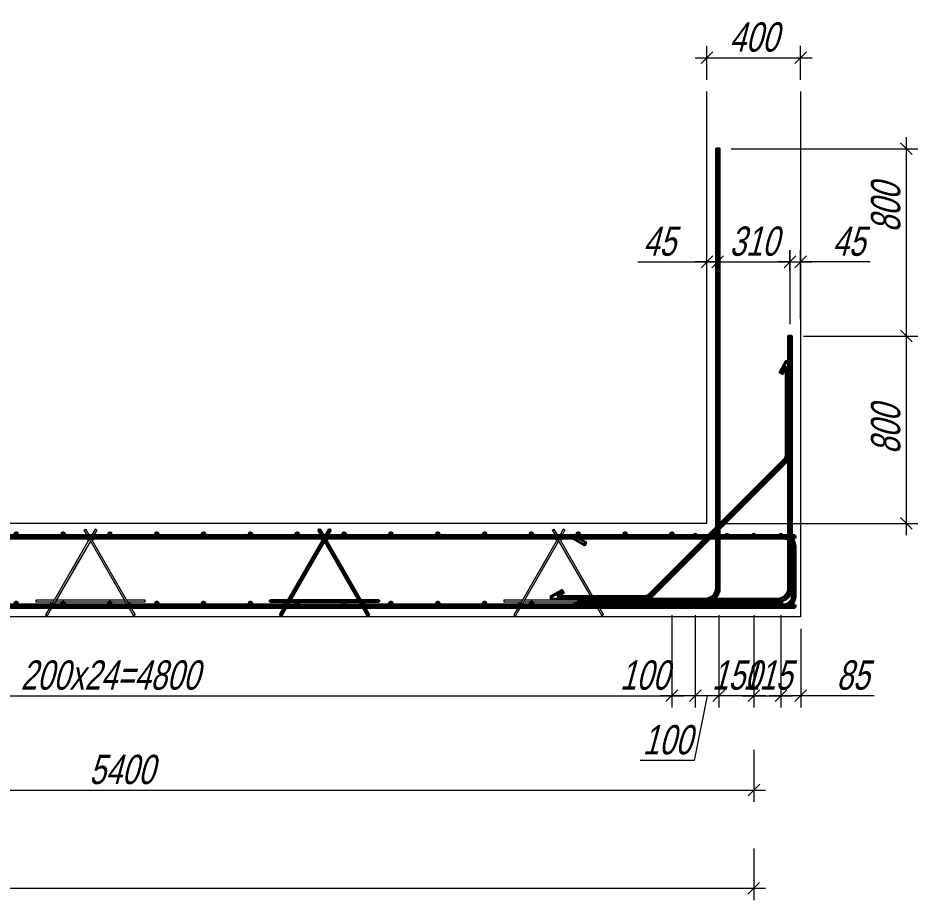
# Model space of a CAD drawing. Header units: millimetres. Extents: x 5929542 to 6152618, y 10240044 to 10382466.
# Drawn here: x 6067528 to 6071372, y 10258289 to 10262057 of the extents above; entities that cross this region are included whole.
import ezdxf

# ---------------------------------------------------------------- set-up
doc = ezdxf.new("R2010")
doc.units = ezdxf.units.MM
doc.header["$PDMODE"] = 35
doc.layers.get('Defpoints').update_dxf_attribs({"color": 253})
doc.layers.add('Standard', color=7, linetype='Continuous')
for name, color, linetype, lineweight in [('арматура', 7, 'Continuous', 40), ('Основная', 7, 'Continuous', 30), ('Построения', 7, 'Continuous', 13), ('Размеры', 172, 'Continuous', 13)]:
    doc.layers.add(name, color=color, linetype=linetype, lineweight=lineweight)
doc.styles.add('GOST 2.304', font='mipgost.ttf', dxfattribs={"width": 0.75, "oblique": 15})
doc.dimstyles.new('SPDS', dxfattribs={"dimtxt": 2.5, "dimasz": 1, "dimexe": 1, "dimexo": 1, "dimgap": 0.5, "dimtad": 1, "dimdec": 0, "dimrnd": 0.001, "dimtxsty": 'GOST 2.304', "dimblk": 'OBLIQUE', "dimcen": 2.5, "dimdle": 1, "dimclrd": 256, "dimclre": 256, "dimclrt": 256, "dimadec": 0, "dimazin": 2, "dimtfac": 0.75, "dimtdec": 0, "dimtmove": 1, "dimatfit": 3, "dimfxl": 1, "dimtolj": 1, "dimlwd": -1, "dimlwe": -1, "dimarcsym": 0})

# ---------------------------------------------------------------- blocks, each defined once
blk = doc.blocks.new('*U390')
at = {"layer": 'арматура', "ltscale": 100}
for centre in [(0, 150.5), (0, -145.5)]:
    blk.add_circle(centre, 6, dxfattribs=at)
blk = doc.blocks.new('*U391')
at = {"layer": 'Основная', "color": 0, "linetype": 'ByBlock', "lineweight": -2, "transparency": 16777216}
for p in [(0, 0), (200, 0), (400, 0), (600, 0), (800, 0), (1000, 0), (1200, 0), (1400, 0), (1600, 0), (1800, 0), (2000, 0), (2200, 0), (2400, 0), (2600, 0), (2800, 0), (3000, 0), (3200, 0), (3400, 0), (3600, 0), (3800, 0), (4000, 0), (4200, 0), (4400, 0), (4600, 0), (4800, 0)]:
    blk.add_blockref('*U390', p, dxfattribs=at)
blk = doc.blocks.new('_Oblique')
at = {"color": 0, "linetype": 'ByBlock', "lineweight": -2}
blk.add_line((-0.5, -0.5), (0.5, 0.5), dxfattribs=at)
blk = doc.blocks.new('*D402')
at = {"layer": 'Defpoints', "color": 0, "ltscale": 50, "transparency": 16777216}
for p in [(6065520.4, 10259556.3), (6070320.4, 10259556.3), (6070320.4, 10259162)]:
    blk.add_point(p, dxfattribs=at)
at = {"layer": 'Размеры', "ltscale": 50, "transparency": 16777216}
for p, q in [((6065520.4, 10259506.3), (6065520.4, 10259112)), ((6070320.4, 10259506.3), (6070320.4, 10259112)), ((6065470.4, 10259162), (6070370.4, 10259162))]:
    blk.add_line(p, q, dxfattribs=at)
at = {"layer": 'Размеры', "ltscale": 50, "transparency": 16777216, "xscale": 50.00000000000001, "yscale": 50.00000000000001, "zscale": 50.00000000000001, "rotation": 180}
blk.add_blockref('_Oblique', (6065520.4, 10259162), dxfattribs=at)
at = {"layer": 'Размеры', "ltscale": 50, "transparency": 16777216, "xscale": 50.00000000000001, "yscale": 50.00000000000001, "zscale": 50.00000000000001}
blk.add_blockref('_Oblique', (6070320.4, 10259162), dxfattribs=at)
at = {"layer": 'Размеры', "ltscale": 50, "transparency": 16777216, "insert": (6067920.4, 10259249.5), "char_height": 125, "attachment_point": 5, "style": 'GOST 2.304'}
blk.add_mtext('\\A1;200х24=4800\\P', dxfattribs=at)
blk = doc.blocks.new('*D404')
at = {"layer": 'Defpoints', "color": 0, "ltscale": 100, "transparency": 16777216}
for p in [(6070786, 10259556.3), (6070871.1, 10259498.3), (6070786, 10259162)]:
    blk.add_point(p, dxfattribs=at)
at = {"layer": 'Размеры', "ltscale": 100, "transparency": 16777216}
for p, q in [((6070786, 10259506.3), (6070786, 10259112)), ((6070871.1, 10259448.3), (6070871.1, 10259112)), ((6070921.1, 10259162), (6070736, 10259162)), ((6071185, 10259162), (6070871.1, 10259162))]:
    blk.add_line(p, q, dxfattribs=at)
at = {"layer": 'Размеры', "ltscale": 100, "transparency": 16777216, "xscale": 50.00000000000001, "yscale": 50.00000000000001, "zscale": 50.00000000000001, "rotation": 180}
blk.add_blockref('_Oblique', (6070786, 10259162), dxfattribs=at)
at = {"layer": 'Размеры', "ltscale": 100, "transparency": 16777216, "xscale": 50.00000000000001, "yscale": 50.00000000000001, "zscale": 50.00000000000001}
blk.add_blockref('_Oblique', (6070871.1, 10259162), dxfattribs=at)
at = {"layer": 'Размеры', "ltscale": 100, "transparency": 16777216, "insert": (6071093.1, 10259249.5), "char_height": 125, "attachment_point": 5, "style": 'GOST 2.304'}
blk.add_mtext('\\A1;85', dxfattribs=at)
blk = doc.blocks.new('*D405')
at = {"layer": 'Defpoints', "color": 0, "ltscale": 100, "transparency": 16777216}
for p in [(6070521.1, 10259556.3), (6070671.1, 10259556.3), (6070521.1, 10259162)]:
    blk.add_point(p, dxfattribs=at)
at = {"layer": 'Размеры', "ltscale": 100, "transparency": 16777216}
for p, q in [((6070521.1, 10259506.3), (6070521.1, 10259112)), ((6070671.1, 10259506.3), (6070671.1, 10259112)), ((6070721.1, 10259162), (6070471.1, 10259162))]:
    blk.add_line(p, q, dxfattribs=at)
at = {"layer": 'Размеры', "ltscale": 100, "transparency": 16777216, "xscale": 50.00000000000001, "yscale": 50.00000000000001, "zscale": 50.00000000000001, "rotation": 180}
blk.add_blockref('_Oblique', (6070521.1, 10259162), dxfattribs=at)
at = {"layer": 'Размеры', "ltscale": 100, "transparency": 16777216, "xscale": 50.00000000000001, "yscale": 50.00000000000001, "zscale": 50.00000000000001}
blk.add_blockref('_Oblique', (6070671.1, 10259162), dxfattribs=at)
at = {"layer": 'Размеры', "ltscale": 100, "transparency": 16777216, "insert": (6070596.1, 10259249.5), "char_height": 125, "attachment_point": 5, "style": 'GOST 2.304'}
blk.add_mtext('\\A1;150', dxfattribs=at)
blk = doc.blocks.new('*D406')
at = {"layer": 'Defpoints', "color": 0, "ltscale": 100, "transparency": 16777216}
for p in [(6070420.4, 10259556.3), (6070521.1, 10259556.3), (6070420.4, 10259162)]:
    blk.add_point(p, dxfattribs=at)
at = {"layer": 'Размеры', "ltscale": 100, "transparency": 16777216}
for p, q in [((6070420.4, 10259506.3), (6070420.4, 10259112)), ((6070521.1, 10259506.3), (6070521.1, 10259112)), ((6070571.1, 10259162), (6070370.4, 10259162)), ((6070470.8, 10259162), (6070415.5, 10258885.6)), ((6070415.5, 10258885.6), (6070184.7, 10258885.6))]:
    blk.add_line(p, q, dxfattribs=at)
at = {"layer": 'Размеры', "ltscale": 100, "transparency": 16777216, "xscale": 50.00000000000001, "yscale": 50.00000000000001, "zscale": 50.00000000000001, "rotation": 180}
blk.add_blockref('_Oblique', (6070420.4, 10259162), dxfattribs=at)
at = {"layer": 'Размеры', "ltscale": 100, "transparency": 16777216, "xscale": 50.00000000000001, "yscale": 50.00000000000001, "zscale": 50.00000000000001}
blk.add_blockref('_Oblique', (6070521.1, 10259162), dxfattribs=at)
at = {"layer": 'Размеры', "ltscale": 100, "transparency": 16777216, "insert": (6070300.1, 10258973.1), "char_height": 125, "attachment_point": 5, "style": 'GOST 2.304'}
blk.add_mtext('\\A1;100', dxfattribs=at)
blk = doc.blocks.new('*D403')
at = {"layer": 'Defpoints', "color": 0, "ltscale": 100, "transparency": 16777216}
for p in [(6070671.1, 10259556.3), (6070786, 10259556.3), (6070786, 10259162)]:
    blk.add_point(p, dxfattribs=at)
at = {"layer": 'Размеры', "ltscale": 100, "transparency": 16777216}
for p, q in [((6070671.1, 10259506.3), (6070671.1, 10259112)), ((6070786, 10259506.3), (6070786, 10259112)), ((6070621.1, 10259162), (6070836, 10259162))]:
    blk.add_line(p, q, dxfattribs=at)
at = {"layer": 'Размеры', "ltscale": 100, "transparency": 16777216, "xscale": 50.00000000000001, "yscale": 50.00000000000001, "zscale": 50.00000000000001, "rotation": 180}
blk.add_blockref('_Oblique', (6070671.1, 10259162), dxfattribs=at)
at = {"layer": 'Размеры', "ltscale": 100, "transparency": 16777216, "xscale": 50.00000000000001, "yscale": 50.00000000000001, "zscale": 50.00000000000001}
blk.add_blockref('_Oblique', (6070786, 10259162), dxfattribs=at)
at = {"layer": 'Размеры', "ltscale": 100, "transparency": 16777216, "insert": (6070728.6, 10259249.5), "char_height": 125, "attachment_point": 5, "style": 'GOST 2.304'}
blk.add_mtext('\\A1;115', dxfattribs=at)
blk = doc.blocks.new('*D407')
at = {"layer": 'Defpoints', "color": 0, "ltscale": 100, "transparency": 16777216}
for p in [(6070320.4, 10259556.3), (6070420.4, 10259556.3), (6070320.4, 10259162)]:
    blk.add_point(p, dxfattribs=at)
at = {"layer": 'Размеры', "ltscale": 100, "transparency": 16777216}
for p, q in [((6070320.4, 10259506.3), (6070320.4, 10259112)), ((6070420.4, 10259506.3), (6070420.4, 10259112)), ((6070470.4, 10259162), (6070270.4, 10259162))]:
    blk.add_line(p, q, dxfattribs=at)
at = {"layer": 'Размеры', "ltscale": 100, "transparency": 16777216, "xscale": 50.00000000000001, "yscale": 50.00000000000001, "zscale": 50.00000000000001, "rotation": 180}
blk.add_blockref('_Oblique', (6070320.4, 10259162), dxfattribs=at)
at = {"layer": 'Размеры', "ltscale": 100, "transparency": 16777216, "xscale": 50.00000000000001, "yscale": 50.00000000000001, "zscale": 50.00000000000001}
blk.add_blockref('_Oblique', (6070420.4, 10259162), dxfattribs=at)
at = {"layer": 'Размеры', "ltscale": 100, "transparency": 16777216, "insert": (6070202.9, 10259249.5), "char_height": 125, "attachment_point": 5, "style": 'GOST 2.304'}
blk.add_mtext('\\A1;100', dxfattribs=at)
blk = doc.blocks.new('ваваав')
at = {"layer": 'Построения', "color": 7, "linetype": 'Continuous'}
for p, q in [((6061408.9, 10259864.3), (6061415.8, 10259868.3)), ((6061408.9, 10259864.3), (6061422.1, 10259841.3)), ((6061415.8, 10259868.3), (6061431.4, 10259841.3)), ((6061456.2, 10259868.3), (6061440.6, 10259841.3)), ((6061463.1, 10259864.3), (6061449.9, 10259841.3)), ((6061463.1, 10259864.3), (6061456.2, 10259868.3)), ((6061431.4, 10259825.3), (6061269.7, 10259545.3)), ((6061436, 10259817.3), (6061279, 10259545.3)), ((6061431.4, 10259825.3), (6061355.2, 10259693.3)), ((6061436, 10259817.3), (6061364.4, 10259693.3)), ((6061429.1, 10259829.3), (6061593, 10259545.3)), ((6061438.3, 10259829.3), (6061602.3, 10259545.3)), ((6061442.9, 10259829.3), (6061440.6, 10259825.3)), ((6061202.5, 10259565.3), (6061202.5, 10259557.3)), ((6061281.3, 10259565.3), (6061202.5, 10259565.3)), ((6061202.5, 10259557.3), (6061276.6, 10259557.3)), ((6061285.9, 10259557.3), (6061586.1, 10259557.3)), ((6061581.5, 10259565.3), (6061290.5, 10259565.3)), ((6061669.5, 10259565.3), (6061590.7, 10259565.3)), ((6061595.3, 10259557.3), (6061669.5, 10259557.3)), ((6061669.5, 10259557.3), (6061669.5, 10259565.3)), ((6061262.8, 10259533.3), (6061244.9, 10259502.3)), ((6061244.9, 10259502.3), (6061251.8, 10259498.3)), ((6061272, 10259533.3), (6061251.8, 10259498.3)), ((6061600, 10259533.3), (6061620.2, 10259498.3)), ((6061609.2, 10259533.3), (6061627.1, 10259502.3)), ((6061627.1, 10259502.3), (6061620.2, 10259498.3))]:
    blk.add_line(p, q, dxfattribs=at)
for centre in [(6061426.8, 10259825.3), (6061445.2, 10259825.3), (6061269.5, 10259553.3), (6061602.6, 10259553.3)]:
    blk.add_circle(centre, 4, dxfattribs=at)
blk = doc.blocks.new('фывфывы')
at = {"layer": 'Standard', "color": 7, "linetype": 'Continuous', "lineweight": 30}
for p, q in [((6061793.2, 10259864.3), (6061800.1, 10259868.3)), ((6061793.2, 10259864.3), (6061806.4, 10259841.3)), ((6061800.1, 10259868.3), (6061815.7, 10259841.3)), ((6061840.5, 10259868.3), (6061824.9, 10259841.3)), ((6061847.4, 10259864.3), (6061834.1, 10259841.3)), ((6061847.4, 10259864.3), (6061840.5, 10259868.3)), ((6061815.7, 10259825.3), (6061654, 10259545.3)), ((6061820.3, 10259817.3), (6061663.3, 10259545.3)), ((6061815.7, 10259825.3), (6061739.5, 10259693.3)), ((6061820.3, 10259817.3), (6061748.7, 10259693.3)), ((6061813.4, 10259829.3), (6061977.3, 10259545.3)), ((6061822.6, 10259829.3), (6061986.6, 10259545.3)), ((6061827.2, 10259829.3), (6061824.9, 10259825.3)), ((6061586.8, 10259565.3), (6061586.8, 10259557.3)), ((6061665.6, 10259565.3), (6061586.8, 10259565.3)), ((6061586.8, 10259557.3), (6061660.9, 10259557.3)), ((6061670.2, 10259557.3), (6061970.4, 10259557.3)), ((6061965.8, 10259565.3), (6061674.8, 10259565.3)), ((6062053.8, 10259565.3), (6061975, 10259565.3)), ((6061979.6, 10259557.3), (6062053.8, 10259557.3)), ((6062053.8, 10259557.3), (6062053.8, 10259565.3)), ((6061647.1, 10259533.3), (6061629.2, 10259502.3)), ((6061629.2, 10259502.3), (6061636.1, 10259498.3)), ((6061656.3, 10259533.3), (6061636.1, 10259498.3)), ((6061984.3, 10259533.3), (6062004.5, 10259498.3)), ((6061993.5, 10259533.3), (6062011.4, 10259502.3)), ((6062011.4, 10259502.3), (6062004.5, 10259498.3))]:
    blk.add_line(p, q, dxfattribs=at)
for centre in [(6061811.1, 10259825.3), (6061829.5, 10259825.3), (6061653.7, 10259553.3), (6061986.8, 10259553.3)]:
    blk.add_circle(centre, 4, dxfattribs=at)
blk = doc.blocks.new('*D410')
at = {"layer": 'Defpoints', "color": 0, "ltscale": 100, "transparency": 16777216}
for p in [(6059869.7, 10258559), (6070670.4, 10258559), (6070670.4, 10258339.4)]:
    blk.add_point(p, dxfattribs=at)
at = {"layer": 'Размеры', "ltscale": 100, "transparency": 16777216}
for p, q in [((6059869.7, 10258509), (6059869.7, 10258289.4)), ((6070670.4, 10258509), (6070670.4, 10258289.4)), ((6059819.7, 10258339.4), (6070720.4, 10258339.4))]:
    blk.add_line(p, q, dxfattribs=at)
at = {"layer": 'Размеры', "ltscale": 100, "transparency": 16777216, "xscale": 50.00000000000001, "yscale": 50.00000000000001, "zscale": 50.00000000000001, "rotation": 180}
blk.add_blockref('_Oblique', (6059869.7, 10258339.4), dxfattribs=at)
at = {"layer": 'Размеры', "ltscale": 100, "transparency": 16777216, "xscale": 50.00000000000001, "yscale": 50.00000000000001, "zscale": 50.00000000000001}
blk.add_blockref('_Oblique', (6070670.4, 10258339.4), dxfattribs=at)
at = {"layer": 'Размеры', "ltscale": 100, "transparency": 16777216, "insert": (6065270.1, 10258426.9), "char_height": 125, "attachment_point": 5, "style": 'GOST 2.304'}
blk.add_mtext('\\A1;10800', dxfattribs=at)
blk = doc.blocks.new('*D412')
at = {"layer": 'Defpoints', "color": 0, "ltscale": 100, "transparency": 16777216}
for p in [(6065270.4, 10258998.7), (6070670.9, 10258981.5), (6070670.9, 10258758.7)]:
    blk.add_point(p, dxfattribs=at)
at = {"layer": 'Размеры', "ltscale": 100, "transparency": 16777216}
for p, q in [((6065270.4, 10258948.7), (6065270.4, 10258708.7)), ((6070670.9, 10258931.5), (6070670.9, 10258708.7)), ((6065220.4, 10258758.7), (6070720.9, 10258758.7))]:
    blk.add_line(p, q, dxfattribs=at)
at = {"layer": 'Размеры', "ltscale": 100, "transparency": 16777216, "xscale": 50.00000000000001, "yscale": 50.00000000000001, "zscale": 50.00000000000001, "rotation": 180}
blk.add_blockref('_Oblique', (6065270.4, 10258758.7), dxfattribs=at)
at = {"layer": 'Размеры', "ltscale": 100, "transparency": 16777216, "xscale": 50.00000000000001, "yscale": 50.00000000000001, "zscale": 50.00000000000001}
blk.add_blockref('_Oblique', (6070670.9, 10258758.7), dxfattribs=at)
at = {"layer": 'Размеры', "ltscale": 100, "transparency": 16777216, "insert": (6067970.6, 10258846.2), "char_height": 125, "attachment_point": 5, "style": 'GOST 2.304'}
blk.add_mtext('\\A1;5400', dxfattribs=at)
blk = doc.blocks.new('*D423')
at = {"layer": 'Defpoints', "color": 0, "ltscale": 100, "transparency": 16777216}
for p in [(6070470.4, 10261015.2), (6070470.4, 10260814.5), (6070516.4, 10260798.3)]:
    blk.add_point(p, dxfattribs=at)
at = {"layer": 'Размеры', "ltscale": 100, "transparency": 16777216}
for p, q in [((6070470.4, 10260864.5), (6070470.4, 10261065.2)), ((6070516.4, 10260848.3), (6070516.4, 10261065.2)), ((6070174.4, 10261015.2), (6070470.4, 10261015.2)), ((6070470.4, 10261015.2), (6070420.4, 10261015.2)), ((6070516.4, 10261015.2), (6070470.4, 10261015.2)), ((6070516.4, 10261015.2), (6070470.4, 10261015.2)), ((6070516.4, 10261015.2), (6070566.4, 10261015.2))]:
    blk.add_line(p, q, dxfattribs=at)
at = {"layer": 'Размеры', "ltscale": 100, "transparency": 16777216, "xscale": 50.00000000000001, "yscale": 50.00000000000001, "zscale": 50.00000000000001}
blk.add_blockref('_Oblique', (6070470.4, 10261015.2), dxfattribs=at)
at = {"layer": 'Размеры', "ltscale": 100, "transparency": 16777216, "xscale": 50.00000000000001, "yscale": 50.00000000000001, "zscale": 50.00000000000001, "rotation": 180}
blk.add_blockref('_Oblique', (6070516.4, 10261015.2), dxfattribs=at)
at = {"layer": 'Размеры', "ltscale": 100, "transparency": 16777216, "insert": (6070266.4, 10261102.7), "char_height": 125, "attachment_point": 5, "style": 'GOST 2.304'}
blk.add_mtext('\\A1;45', dxfattribs=at)
blk = doc.blocks.new('*D421')
at = {"layer": 'Defpoints', "color": 0, "ltscale": 100, "transparency": 16777216}
for p in [(6070825.1, 10261015.2), (6070516.4, 10260798.3), (6070825.1, 10260698.3)]:
    blk.add_point(p, dxfattribs=at)
at = {"layer": 'Размеры', "ltscale": 100, "transparency": 16777216}
for p, q in [((6070516.4, 10260848.3), (6070516.4, 10261065.2)), ((6070825.1, 10260748.3), (6070825.1, 10261065.2)), ((6070466.4, 10261015.2), (6070875.1, 10261015.2))]:
    blk.add_line(p, q, dxfattribs=at)
at = {"layer": 'Размеры', "ltscale": 100, "transparency": 16777216, "xscale": 50.00000000000001, "yscale": 50.00000000000001, "zscale": 50.00000000000001, "rotation": 180}
blk.add_blockref('_Oblique', (6070516.4, 10261015.2), dxfattribs=at)
at = {"layer": 'Размеры', "ltscale": 100, "transparency": 16777216, "xscale": 50.00000000000001, "yscale": 50.00000000000001, "zscale": 50.00000000000001}
blk.add_blockref('_Oblique', (6070825.1, 10261015.2), dxfattribs=at)
at = {"layer": 'Размеры', "ltscale": 100, "transparency": 16777216, "insert": (6070670.8, 10261102.7), "char_height": 125, "attachment_point": 5, "style": 'GOST 2.304'}
blk.add_mtext('\\A1;310', dxfattribs=at)
blk = doc.blocks.new('*D422')
at = {"layer": 'Defpoints', "color": 0, "ltscale": 100, "transparency": 16777216}
for p in [(6070870.4, 10261015.2), (6070824.4, 10260926.3), (6070870.4, 10260720.8)]:
    blk.add_point(p, dxfattribs=at)
at = {"layer": 'Размеры', "ltscale": 100, "transparency": 16777216}
for p, q in [((6070824.4, 10260976.3), (6070824.4, 10261065.2)), ((6070870.4, 10260770.8), (6070870.4, 10261065.2)), ((6070824.4, 10261015.2), (6070774.4, 10261015.2)), ((6070824.4, 10261015.2), (6070870.4, 10261015.2)), ((6070824.4, 10261015.2), (6070870.4, 10261015.2)), ((6070870.4, 10261015.2), (6070920.4, 10261015.2)), ((6071167.4, 10261015.2), (6070870.4, 10261015.2))]:
    blk.add_line(p, q, dxfattribs=at)
at = {"layer": 'Размеры', "ltscale": 100, "transparency": 16777216, "xscale": 50.00000000000001, "yscale": 50.00000000000001, "zscale": 50.00000000000001}
blk.add_blockref('_Oblique', (6070824.4, 10261015.2), dxfattribs=at)
at = {"layer": 'Размеры', "ltscale": 100, "transparency": 16777216, "xscale": 50.00000000000001, "yscale": 50.00000000000001, "zscale": 50.00000000000001, "rotation": 180}
blk.add_blockref('_Oblique', (6070870.4, 10261015.2), dxfattribs=at)
at = {"layer": 'Размеры', "ltscale": 100, "transparency": 16777216, "insert": (6071075.4, 10261102.7), "char_height": 125, "attachment_point": 5, "style": 'GOST 2.304'}
blk.add_mtext('\\A1;45', dxfattribs=at)
blk = doc.blocks.new('*D426')
at = {"layer": 'Defpoints', "color": 0, "ltscale": 100, "transparency": 16777216}
for p in [(6070870.4, 10261887.2), (6070470.4, 10261743.3), (6070870.4, 10261743.3)]:
    blk.add_point(p, dxfattribs=at)
at = {"layer": 'Размеры', "ltscale": 100, "transparency": 16777216}
for p, q in [((6070470.4, 10261793.3), (6070470.4, 10261937.2)), ((6070870.4, 10261793.3), (6070870.4, 10261937.2)), ((6070420.4, 10261887.2), (6070920.4, 10261887.2))]:
    blk.add_line(p, q, dxfattribs=at)
at = {"layer": 'Размеры', "ltscale": 100, "transparency": 16777216, "xscale": 50.00000000000001, "yscale": 50.00000000000001, "zscale": 50.00000000000001, "rotation": 180}
blk.add_blockref('_Oblique', (6070470.4, 10261887.2), dxfattribs=at)
at = {"layer": 'Размеры', "ltscale": 100, "transparency": 16777216, "xscale": 50.00000000000001, "yscale": 50.00000000000001, "zscale": 50.00000000000001}
blk.add_blockref('_Oblique', (6070870.4, 10261887.2), dxfattribs=at)
at = {"layer": 'Размеры', "ltscale": 100, "transparency": 16777216, "insert": (6070670.4, 10261974.7), "char_height": 125, "attachment_point": 5, "style": 'GOST 2.304'}
blk.add_mtext('\\A1;400', dxfattribs=at)
blk = doc.blocks.new('*D432')
at = {"layer": 'Defpoints', "color": 0, "ltscale": 100, "transparency": 16777216}
for p in [(6070832, 10260698.3), (6070472, 10259898.3), (6071321.7, 10259898.3)]:
    blk.add_point(p, dxfattribs=at)
at = {"layer": 'Размеры', "ltscale": 100, "transparency": 16777216}
for p, q in [((6071321.7, 10260748.3), (6071321.7, 10259848.3)), ((6070882, 10260698.3), (6071371.7, 10260698.3)), ((6070522, 10259898.3), (6071371.7, 10259898.3))]:
    blk.add_line(p, q, dxfattribs=at)
at = {"layer": 'Размеры', "ltscale": 100, "transparency": 16777216, "xscale": 50.00000000000001, "yscale": 50.00000000000001, "zscale": 50.00000000000001}
for p, rotation in [((6071321.7, 10260698.3), 90), ((6071321.7, 10259898.3), 270)]:
    blk.add_blockref('_Oblique', p, dxfattribs=dict(at, rotation=rotation))
at = {"layer": 'Размеры', "ltscale": 100, "transparency": 16777216, "insert": (6071234.2, 10260298.3), "char_height": 125, "attachment_point": 5, "rotation": 90, "style": 'GOST 2.304'}
blk.add_mtext('\\A1;800', dxfattribs=at)
blk = doc.blocks.new('*D433')
at = {"layer": 'Defpoints', "color": 0, "ltscale": 100, "transparency": 16777216}
for p in [(6070524, 10261498.3), (6070989.5, 10260698.3), (6071321.7, 10260698.3)]:
    blk.add_point(p, dxfattribs=at)
at = {"layer": 'Размеры', "ltscale": 100, "transparency": 16777216}
for p, q in [((6071321.7, 10261548.3), (6071321.7, 10260648.3)), ((6070574, 10261498.3), (6071371.7, 10261498.3)), ((6071039.5, 10260698.3), (6071371.7, 10260698.3))]:
    blk.add_line(p, q, dxfattribs=at)
at = {"layer": 'Размеры', "ltscale": 100, "transparency": 16777216, "xscale": 50.00000000000001, "yscale": 50.00000000000001, "zscale": 50.00000000000001}
for p, rotation in [((6071321.7, 10261498.3), 90), ((6071321.7, 10260698.3), 270)]:
    blk.add_blockref('_Oblique', p, dxfattribs=dict(at, rotation=rotation))
at = {"layer": 'Размеры', "ltscale": 100, "transparency": 16777216, "insert": (6071234.2, 10261245.5), "char_height": 125, "attachment_point": 5, "rotation": 90, "style": 'GOST 2.304'}
blk.add_mtext('\\A1;800', dxfattribs=at)

msp = doc.modelspace()

# ---------------------------------------------------------------- linework, layer by layer
at = {"layer": 'арматура', "ltscale": 100}
for p, q in [((6070847.03914, 10259846.32768), (6070847.03914, 10259834.32768)), ((6070847.03914, 10259550.32768), (6070847.03914, 10259538.32768))]:
    msp.add_line(p, q, dxfattribs=at)
at = {"layer": 'арматура', "color": 1, "ltscale": 100}
for points in [[(6070511.11438, 10259898.32768), (6070511.11438, 10261498.32768), (6070523.11438, 10261498.32768), (6070523.11438, 10259898.32768), (6070523.11438, 10259622.32768, -0.4142135624), (6070463.11438, 10259562.32768), (6069932.8953, 10259562.32768), (6069932.8953, 10259574.32768), (6070463.11438, 10259574.32768, 0.4142135624), (6070511.11438, 10259622.32768)], [(6070819.11438, 10259898.32768), (6070819.11438, 10260698.32768), (6070831.11438, 10260698.32768), (6070831.11438, 10259898.32768), (6070831.11438, 10259622.32768, -0.4142135624), (6070771.11438, 10259562.32768), (6070240.8953, 10259562.32768), (6070240.8953, 10259574.32768), (6070771.11438, 10259574.32768, 0.4142135624), (6070819.11438, 10259622.32768)]]:
    msp.add_lwpolyline(points, format="xyb", close=True, dxfattribs=at)
at = {"layer": 'арматура', "color": 5, "ltscale": 100}
msp.add_lwpolyline([(6069829.96329, 10259586.32768), (6070206.76706, 10259586.32768, 0.1989123674), (6070223.73741, 10259593.3569), (6070801.0097, 10260170.62919, 0.1989123674), (6070808.03914, 10260187.59976), (6070808.03914, 10260564.40352), (6070793.47143, 10260537.42647), (6070782.91258, 10260543.12828), (6070808.03914, 10260589.65863), (6070820.03914, 10260589.65863), (6070820.03914, 10260187.59976, -0.1989123674), (6070809.49498, 10260162.14391), (6070232.2229, 10259584.87183, -0.1989123674), (6070206.76706, 10259574.32768), (6069804.70818, 10259574.32768), (6069804.70818, 10259586.32768), (6069851.23853, 10259611.45423), (6069856.94035, 10259600.89538), (6069829.96329, 10259586.32768)], format="xyb", dxfattribs=at)
at = {"layer": 'арматура', "ltscale": 100}
for points in [[(6059694.70715, 10259846.32768), (6070847.03914, 10259846.32768)], [(6070847.03914, 10259834.32768), (6059694.70715, 10259834.32768)], [(6059694.70715, 10259550.32768), (6070847.03914, 10259550.32768)], [(6070847.03914, 10259538.32768), (6059694.70715, 10259538.32768)]]:
    msp.add_lwpolyline(points, dxfattribs=at)
at = {"layer": 'арматура', "color": 3, "ltscale": 100}
msp.add_lwpolyline([(6069897.03914, 10259538.32768), (6070799.03914, 10259538.32768, 0.4142135624), (6070847.03914, 10259586.32768), (6070847.03914, 10259798.32768, 0.4142135624), (6070799.03914, 10259846.32768), (6069897.03914, 10259846.32768), (6069897.03914, 10259834.32768), (6069946.99176, 10259805.53214), (6069952.98479, 10259815.92847), (6069921.06704, 10259834.32768), (6070799.03914, 10259834.32768, -0.4142135624), (6070835.03914, 10259798.32768), (6070835.03914, 10259586.32768, -0.4142135624), (6070799.03914, 10259550.32768), (6069921.06704, 10259550.32768), (6069952.98479, 10259568.72689), (6069946.99176, 10259579.12321), (6069897.03914, 10259550.32768)], format="xyb", close=True, dxfattribs=at)
at = {"layer": 'арматура', "ltscale": 100}
for radius, end in [(48, 270.00035692), (60, 270.00045147)]:
    msp.add_arc((6070786.11438, 10259598.32768), radius, 270, end, dxfattribs=at)
at = {"layer": 'Основная', "ltscale": 100}
for centre in [(6070420.41076, 10259847.32768), (6070556.11336, 10259847.32768), (6070670.41076, 10259847.32768), (6070785.41076, 10259847.32768), (6070420.41076, 10259556.32768), (6070521.11438, 10259556.32768), (6070670.41076, 10259556.32768), (6070785.41076, 10259556.32768)]:
    msp.add_circle(centre, 6, dxfattribs=at)
at = {"layer": 'Построения', "ltscale": 100}
for points in [[(6070470.41076, 10259898.32768), (6070470.41076, 10261743.26232)], [(6070870.41076, 10261743.26232), (6070870.41076, 10259898.32768)], [(6070870.41076, 10259898.32768), (6070870.41076, 10259498.32768), (6059669.70715, 10259498.32768), (6059669.70715, 10259898.32768)], [(6065470.41076, 10259898.32768), (6070470.41076, 10259898.32768)]]:
    msp.add_lwpolyline(points, dxfattribs=at)

# ---------------------------------------------------------------- block references
at = {"layer": 'Основная'}
for name, p in [('*U391', (6065520.41076, 10259701.82768)), ('ваваав', (6400.70361, 5)), ('фывфывы', (7016.40807, 5)), ('ваваав', (8400.70361, 5))]:
    msp.add_blockref(name, p, dxfattribs=at)

# ---------------------------------------------------------------- dimensions: what is measured, and where the dimension line sits
at = {"layer": 'Размеры', "ltscale": 100}
for base, p1, p2, override, picture, middle in [((6070870.41076, 10261887.21341), (6070470.41076, 10261743.26232), (6070870.41076, 10261743.26232), {"dimscale": 50, "dimrnd": 5}, '*D426', (6070670.41076, 10261974.71341)), ((6070825.11438, 10261015.24593), (6070516.41076, 10260798.32768), (6070825.11438, 10260698.32768), {"dimscale": 50, "dimrnd": 5}, '*D421', (6070670.76257, 10261102.74593)), ((6070670.87314, 10258758.74999), (6065270.41076, 10258998.69559), (6070670.87314, 10258981.45929), {"dimscale": 50, "dimlfac": 1, "dimrnd": 5, "dimtxsty": 'GOST 2.304', "dimtolj": 1}, '*D412', (6067970.64195, 10258846.24999)), ((6070670.41076, 10258339.43925), (6059869.70715, 10258558.98067), (6070670.41076, 10258558.98067), {"dimscale": 50, "dimlfac": 1, "dimrnd": 5, "dimtxsty": 'GOST 2.304', "dimtolj": 1}, '*D410', (6065270.05896, 10258426.93925))]:
    dim = msp.add_linear_dim(base=base, p1=p1, p2=p2, dimstyle='SPDS', override=override, dxfattribs=at)
    dim.commit()
    dim.dimension.update_dxf_attribs({"geometry": picture, "text_midpoint": middle})
for base, p1, p2, angle, override, picture, middle in [((6071321.72418, 10260698.32768), (6070524.03914, 10261498.32768), (6070989.48132, 10260698.32768), 90, {"dimscale": 50, "dimrnd": 5}, '*D433', (6071321.72418, 10261245.51533)), ((6070870.41076, 10261015.24593), (6070824.41076, 10260926.34326), (6070870.41076, 10260720.795), 180, {"dimscale": 50, "dimrnd": 5}, '*D422', (6071075.39257, 10260977.21343)), ((6070420.41076, 10259161.9852), (6070521.11438, 10259556.32768), (6070420.41076, 10259556.32768), 180, {"dimscale": 50, "dimrnd": 5}, '*D406', (6070390.49189, 10258885.61047)), ((6070521.11438, 10259161.9852), (6070671.11438, 10259556.32768), (6070521.11438, 10259556.32768), 180, {"dimscale": 50, "dimrnd": 5}, '*D405', (6070596.11438, 10259161.9852)), ((6070786.02146, 10259161.9852), (6070671.11438, 10259556.32768), (6070786.02146, 10259556.32768), 180, {"dimscale": 50, "dimrnd": 5}, '*D403', (6070728.56792, 10259161.9852)), ((6070786.02146, 10259161.9852), (6070871.11438, 10259498.32768), (6070786.02146, 10259556.32768), 180, {"dimscale": 50, "dimlfac": 1, "dimrnd": 5, "dimtxsty": 'GOST 2.304', "dimtolj": 1}, '*D404', (6071093.071, 10259292.49428))]:
    dim = msp.add_linear_dim(base=base, p1=p1, p2=p2, angle=angle, dimstyle='SPDS', override=override, dxfattribs=at)
    dim.commit()
    dim.dimension.update_dxf_attribs({"geometry": picture, "text_midpoint": middle, "dimtype": 160})
for base, p1, p2, picture, middle in [((6070470.41076, 10261015.24593), (6070516.41076, 10260798.32768), (6070470.41076, 10260814.46996), '*D423', (6070266.35371, 10260977.21343)), ((6070320.41076, 10259161.9852), (6070420.41076, 10259556.32768), (6070320.41076, 10259556.32768), '*D407', (6070202.85189, 10259161.9852))]:
    dim = msp.add_linear_dim(base=base, p1=p1, p2=p2, dimstyle='SPDS', override={"dimscale": 50, "dimrnd": 5}, dxfattribs=at)
    dim.commit()
    dim.dimension.update_dxf_attribs({"geometry": picture, "text_midpoint": middle, "dimtype": 160})
dim = msp.add_linear_dim(base=(6071321.72418, 10259898.32768), p1=(6070832.03914, 10260698.32768), p2=(6070472.03914, 10259898.32768), angle=90, dimstyle='SPDS', override={"dimscale": 50, "dimrnd": 5}, dxfattribs=at)
dim.commit()
dim.dimension.update_dxf_attribs({"geometry": '*D432', "text_midpoint": (6071234.22418, 10260298.32768)})
at = {"layer": 'Размеры', "ltscale": 50}
dim = msp.add_linear_dim(base=(6070320.41076, 10259161.9852), p1=(6065520.41076, 10259556.32768), p2=(6070320.41076, 10259556.32768), text='200х24=<>\\P', dimstyle='SPDS', override={"dimscale": 50, "dimrnd": 5}, dxfattribs=at)
dim.commit()
dim.dimension.update_dxf_attribs({"geometry": '*D402', "text_midpoint": (6067920.41076, 10259249.4852)})

doc.saveas('drawing.dxf')
